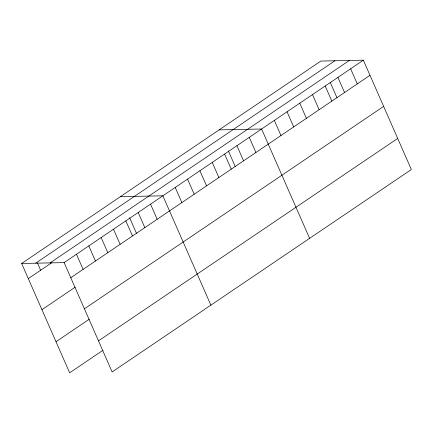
<?xml version="1.0" encoding="UTF-8"?>
<svg xmlns="http://www.w3.org/2000/svg" width="433" height="433" viewBox="0 0 433 433"><rect width="100%" height="100%" fill="white"/><g stroke="black" fill="none" stroke-linecap="round" stroke-linejoin="round"><path stroke-width="0.65" d="M21.65 263.47L320.875 61.053L363.352 60.182L411.35 169.53L112.125 371.947L64.127 262.604L21.65 263.47L69.648 372.818L102.924 350.308M35.668 263.183L334.888 60.766M50.109 262.891L349.334 60.468M28.291 278.592L51.9 262.62M64.127 262.604L363.352 60.182M70.768 277.726L369.988 75.31M41.936 309.687L75.212 287.176M84.419 308.821L383.638 106.399M56.003 341.724L89.274 319.213M98.48 340.858L397.7 138.436M219.136 129.873L261.613 129.007L309.617 238.356M120.396 196.669L162.873 195.803L210.871 305.151M350.633 68.787L357.274 83.91M337.919 77.388L344.554 92.51M330.135 82.151L336.961 97.701M325.199 85.994L331.84 101.116M312.485 94.594L319.121 109.717M299.766 103.2L306.402 118.323M287.047 111.801L293.688 126.923M274.333 120.406L280.968 135.529M249.273 137.358L255.908 152.481M236.927 145.704L243.568 160.827M228.402 150.976L235.222 166.521M224.586 154.056L231.222 169.179M212.246 162.407L218.881 177.53M199.9 170.754L206.541 185.876M187.559 179.105L194.195 194.228M175.213 187.457L181.855 202.579M150.527 204.154L157.168 219.277M138.187 212.506L144.822 227.628M129.656 217.772L136.482 233.322M125.841 220.857L132.482 235.98M113.5 229.203L120.136 244.326M101.16 237.555L107.795 252.677M88.814 245.906L95.455 261.029M76.473 254.252L83.109 269.375M37.444 262.983L40.632 270.241"/></g></svg>
